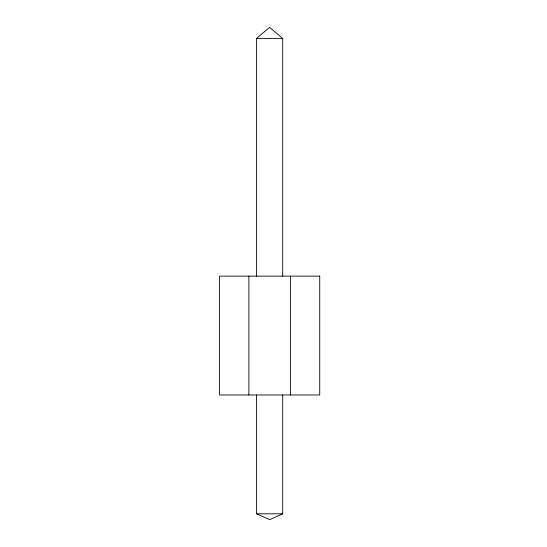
<?xml version="1.0" encoding="UTF-8"?>
<svg xmlns="http://www.w3.org/2000/svg" width="547" height="547" viewBox="0 0 547 547"><rect width="100%" height="100%" fill="white"/><g stroke="black" fill="none" stroke-linecap="round" stroke-linejoin="round"><path stroke-width="0.82" d="M256.557 276.132L256.557 38.44L269.596 27.35L282.703 38.44L282.703 276.132M282.703 394.982L282.703 513.824L269.78 519.65L256.557 513.824L256.557 394.982M256.557 38.44L282.703 38.44M256.557 513.824L282.703 513.824M290.382 276.132L290.382 394.982M248.878 276.132L248.878 394.982M319.728 276.132L219.532 276.132L219.532 394.982L319.728 394.982L319.728 276.132"/></g></svg>
